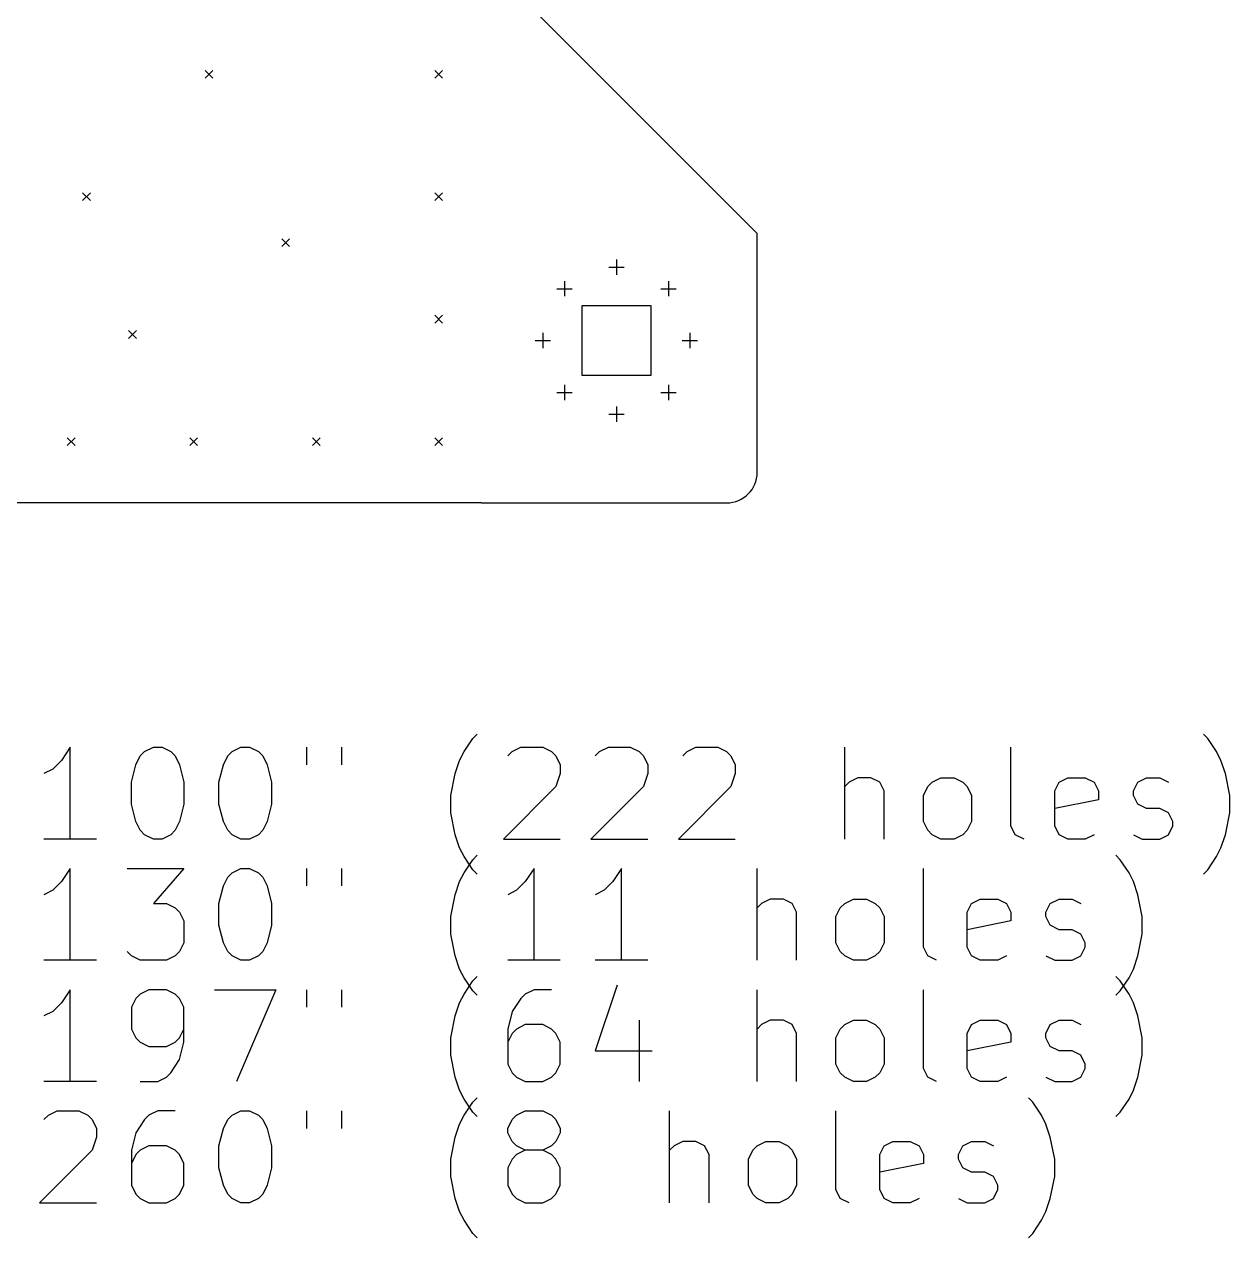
# Model space of a CAD drawing. Extents: x 6.14 to 9.57, y -9.93 to -5.66.
# Drawn here: x 7.739 to 9.288, y -9.929 to -8.369 of the extents above; entities that cross this region are included whole.
import ezdxf

# ---------------------------------------------------------------- set-up
doc = ezdxf.new("R2010")
doc.units = 0
doc.header["$MEASUREMENT"] = 0
doc.layers.add('BLACK', color=7, linetype='CONTINUOUS')

msp = doc.modelspace()

# ---------------------------------------------------------------- linework, layer by layer
at = {"layer": 'BLACK', "linetype": 'CONTINUOUS'}
for p, q in [((8.6811, -8.6378), (8.31102, -8.26772)), ((7.97138, -8.42807), (7.98138, -8.43807)), ((7.98138, -8.42807), (7.97138, -8.43807)), ((8.26665, -8.42807), (8.27665, -8.43807)), ((8.27665, -8.42807), (8.26665, -8.43807)), ((7.8139, -8.58555), (7.8239, -8.59555)), ((7.8239, -8.58555), (7.8139, -8.59555)), ((8.26665, -8.58555), (8.27665, -8.59555)), ((8.27665, -8.58555), (8.26665, -8.59555)), ((8.0698, -8.64461), (8.0798, -8.65461)), ((8.0798, -8.64461), (8.0698, -8.65461)), ((8.6811, -8.94488), (8.6811, -8.6378)), ((8.5, -8.67126), (8.5, -8.69094)), ((8.49016, -8.6811), (8.50984, -8.6811)), ((8.43319, -8.69893), (8.43319, -8.71862)), ((8.56681, -8.69893), (8.56681, -8.71862)), ((8.42334, -8.70878), (8.44303, -8.70878)), ((8.55697, -8.70878), (8.57666, -8.70878)), ((8.54454, -8.73105), (8.45546, -8.73105)), ((8.45546, -8.73105), (8.45546, -8.82013)), ((8.54454, -8.82013), (8.54454, -8.73105)), ((8.26665, -8.74303), (8.27665, -8.75303)), ((8.27665, -8.74303), (8.26665, -8.75303)), ((7.87295, -8.76272), (7.88295, -8.77272)), ((7.88295, -8.76272), (7.87295, -8.77272)), ((8.40551, -8.76575), (8.40551, -8.78543)), ((8.59449, -8.76575), (8.59449, -8.78543)), ((8.39567, -8.77559), (8.41535, -8.77559)), ((8.58465, -8.77559), (8.60433, -8.77559)), ((8.43319, -8.83256), (8.43319, -8.85225)), ((8.45546, -8.82013), (8.54454, -8.82013)), ((8.56681, -8.83256), (8.56681, -8.85225)), ((8.42334, -8.8424), (8.44303, -8.8424)), ((8.55697, -8.8424), (8.57666, -8.8424)), ((8.5, -8.86024), (8.5, -8.87992)), ((8.49016, -8.87008), (8.50984, -8.87008)), ((7.79421, -8.90051), (7.80421, -8.91051)), ((7.80421, -8.90051), (7.79421, -8.91051)), ((7.95169, -8.90051), (7.96169, -8.91051)), ((7.96169, -8.90051), (7.95169, -8.91051)), ((8.10917, -8.90051), (8.11917, -8.91051)), ((8.11917, -8.90051), (8.10917, -8.91051)), ((8.26665, -8.90051), (8.27665, -8.91051)), ((8.27665, -8.90051), (8.26665, -8.91051)), ((8.32677, -8.98425), (7.35039, -8.98425)), ((8.32677, -8.98425), (8.64173, -8.98425)), ((8.31538, -9.28726), (8.32101, -9.28164)), ((9.26026, -9.28726), (9.25464, -9.28164)), ((7.79795, -9.29851), (7.7867, -9.31538)), ((7.79795, -9.41662), (7.79795, -9.29851)), ((7.89356, -9.30413), (7.90481, -9.29851)), ((7.90481, -9.29851), (7.91606, -9.29851)), ((7.91606, -9.29851), (7.92731, -9.30413)), ((8.00605, -9.30413), (8.01729, -9.29851)), ((8.01729, -9.29851), (8.02854, -9.29851)), ((8.02854, -9.29851), (8.03979, -9.30413)), ((8.10166, -9.29851), (8.10166, -9.32101)), ((8.14665, -9.29851), (8.14665, -9.32101)), ((8.30413, -9.30413), (8.31538, -9.28726)), ((8.366, -9.30413), (8.37725, -9.29851)), ((8.37725, -9.29851), (8.40537, -9.29851)), ((8.40537, -9.29851), (8.41662, -9.30413)), ((8.47849, -9.30413), (8.48974, -9.29851)), ((8.48974, -9.29851), (8.51786, -9.29851)), ((8.51786, -9.29851), (8.52911, -9.30413)), ((8.59097, -9.30413), (8.60222, -9.29851)), ((8.60222, -9.29851), (8.63034, -9.29851)), ((8.63034, -9.29851), (8.64159, -9.30413)), ((8.79345, -9.41662), (8.79345, -9.29851)), ((9.00717, -9.39975), (9.00717, -9.29851)), ((9.27151, -9.30413), (9.26026, -9.28726)), ((7.7867, -9.31538), (7.77545, -9.32663)), ((7.88231, -9.32101), (7.88794, -9.30976)), ((7.88794, -9.30976), (7.89356, -9.30413)), ((7.92731, -9.30413), (7.93293, -9.30976)), ((7.93293, -9.30976), (7.93855, -9.32101)), ((7.9948, -9.32101), (8.00042, -9.30976)), ((8.00042, -9.30976), (8.00605, -9.30413)), ((8.03979, -9.30413), (8.04542, -9.30976)), ((8.04542, -9.30976), (8.05104, -9.32101)), ((8.29289, -9.33226), (8.29851, -9.31538)), ((8.29851, -9.31538), (8.30413, -9.30413)), ((8.36038, -9.30976), (8.366, -9.30413)), ((8.41662, -9.30413), (8.42224, -9.30976)), ((8.42224, -9.30976), (8.42787, -9.32101)), ((8.47286, -9.30976), (8.47849, -9.30413)), ((8.52911, -9.30413), (8.53473, -9.30976)), ((8.53473, -9.30976), (8.54035, -9.32101)), ((8.58535, -9.30976), (8.59097, -9.30413)), ((8.64159, -9.30413), (8.64722, -9.30976)), ((8.64722, -9.30976), (8.65284, -9.32101)), ((9.27714, -9.31538), (9.27151, -9.30413)), ((9.28276, -9.33226), (9.27714, -9.31538)), ((7.77545, -9.32663), (7.7642, -9.33226)), ((7.87669, -9.3435), (7.88231, -9.32101)), ((7.93855, -9.32101), (7.94418, -9.3435)), ((7.98917, -9.3435), (7.9948, -9.32101)), ((8.05104, -9.32101), (8.05666, -9.3435)), ((8.28726, -9.36038), (8.29289, -9.33226)), ((8.42787, -9.33226), (8.42224, -9.34913)), ((8.42787, -9.32101), (8.42787, -9.33226)), ((8.54035, -9.33226), (8.53473, -9.34913)), ((8.54035, -9.32101), (8.54035, -9.33226)), ((8.65284, -9.33226), (8.64722, -9.34913)), ((8.65284, -9.32101), (8.65284, -9.33226)), ((9.28839, -9.36038), (9.28276, -9.33226)), ((7.87669, -9.37163), (7.87669, -9.3435)), ((7.94418, -9.3435), (7.94418, -9.37163)), ((7.98917, -9.37163), (7.98917, -9.3435)), ((8.05666, -9.3435), (8.05666, -9.37163)), ((8.79907, -9.3435), (8.79345, -9.34913)), ((8.81032, -9.33788), (8.79907, -9.3435)), ((8.82719, -9.33788), (8.81032, -9.33788)), ((8.83844, -9.3435), (8.82719, -9.33788)), ((8.84407, -9.35475), (8.83844, -9.3435)), ((8.90031, -9.34913), (8.90593, -9.3435)), ((8.90593, -9.3435), (8.91718, -9.33788)), ((8.91718, -9.33788), (8.93406, -9.33788)), ((8.93406, -9.33788), (8.9453, -9.3435)), ((8.9453, -9.3435), (8.95093, -9.34913)), ((9.06341, -9.35475), (9.06904, -9.3435)), ((9.06904, -9.3435), (9.08029, -9.33788)), ((9.08029, -9.33788), (9.10278, -9.33788)), ((9.10278, -9.33788), (9.11403, -9.3435)), ((9.11403, -9.3435), (9.11966, -9.35475)), ((9.16465, -9.35475), (9.17028, -9.3435)), ((9.17028, -9.3435), (9.18152, -9.33788)), ((9.18152, -9.33788), (9.1984, -9.33788)), ((9.1984, -9.33788), (9.20965, -9.3435)), ((8.28726, -9.38287), (8.28726, -9.36038)), ((8.42224, -9.34913), (8.35475, -9.41662)), ((8.53473, -9.34913), (8.46724, -9.41662)), ((8.64722, -9.34913), (8.57972, -9.41662)), ((8.84407, -9.41662), (8.84407, -9.35475)), ((8.89468, -9.36038), (8.90031, -9.34913)), ((8.89468, -9.39412), (8.89468, -9.36038)), ((8.95093, -9.34913), (8.95655, -9.36038)), ((8.95655, -9.36038), (8.95655, -9.39412)), ((9.06341, -9.39975), (9.06341, -9.35475)), ((9.11966, -9.35475), (9.11966, -9.366)), ((9.16465, -9.36038), (9.16465, -9.35475)), ((9.17028, -9.37163), (9.16465, -9.36038)), ((9.28839, -9.38287), (9.28839, -9.36038)), ((7.88231, -9.39412), (7.87669, -9.37163)), ((7.94418, -9.37163), (7.93855, -9.39412)), ((7.9948, -9.39412), (7.98917, -9.37163)), ((8.05666, -9.37163), (8.05104, -9.39412)), ((9.11966, -9.366), (9.06341, -9.37725)), ((9.18152, -9.37725), (9.17028, -9.37163)), ((9.1984, -9.37725), (9.18152, -9.37725)), ((9.20965, -9.38287), (9.1984, -9.37725)), ((7.88794, -9.40537), (7.88231, -9.39412)), ((7.93855, -9.39412), (7.93293, -9.40537)), ((8.00042, -9.40537), (7.9948, -9.39412)), ((8.05104, -9.39412), (8.04542, -9.40537)), ((8.29289, -9.411), (8.28726, -9.38287)), ((8.90031, -9.40537), (8.89468, -9.39412)), ((8.95655, -9.39412), (8.95093, -9.40537)), ((9.21527, -9.39412), (9.20965, -9.38287)), ((9.21527, -9.39975), (9.21527, -9.39412)), ((9.28276, -9.411), (9.28839, -9.38287)), ((7.89356, -9.411), (7.88794, -9.40537)), ((7.93293, -9.40537), (7.92731, -9.411)), ((8.00605, -9.411), (8.00042, -9.40537)), ((8.04542, -9.40537), (8.03979, -9.411)), ((8.90593, -9.411), (8.90031, -9.40537)), ((8.95093, -9.40537), (8.9453, -9.411)), ((9.0128, -9.411), (9.00717, -9.39975)), ((9.06904, -9.411), (9.06341, -9.39975)), ((9.20965, -9.411), (9.21527, -9.39975)), ((7.83169, -9.41662), (7.7642, -9.41662)), ((7.90481, -9.41662), (7.89356, -9.411)), ((7.91606, -9.41662), (7.90481, -9.41662)), ((7.92731, -9.411), (7.91606, -9.41662)), ((8.01729, -9.41662), (8.00605, -9.411)), ((8.02854, -9.41662), (8.01729, -9.41662)), ((8.03979, -9.411), (8.02854, -9.41662)), ((8.29851, -9.42787), (8.29289, -9.411)), ((8.35475, -9.41662), (8.42787, -9.41662)), ((8.46724, -9.41662), (8.54035, -9.41662)), ((8.57972, -9.41662), (8.65284, -9.41662)), ((8.91718, -9.41662), (8.90593, -9.411)), ((8.93406, -9.41662), (8.91718, -9.41662)), ((8.9453, -9.411), (8.93406, -9.41662)), ((9.02404, -9.41662), (9.0128, -9.411)), ((9.08029, -9.41662), (9.06904, -9.411)), ((9.10278, -9.41662), (9.08029, -9.41662)), ((9.11403, -9.411), (9.10278, -9.41662)), ((9.16465, -9.411), (9.1759, -9.41662)), ((9.1759, -9.41662), (9.1984, -9.41662)), ((9.1984, -9.41662), (9.20965, -9.411)), ((9.27714, -9.42787), (9.28276, -9.411)), ((8.30413, -9.43912), (8.29851, -9.42787)), ((8.31538, -9.45599), (8.30413, -9.43912)), ((8.31538, -9.44317), (8.32101, -9.43754)), ((9.14778, -9.44317), (9.14215, -9.43754)), ((9.26026, -9.45599), (9.27151, -9.43912)), ((9.27151, -9.43912), (9.27714, -9.42787)), ((7.79795, -9.45442), (7.7867, -9.47129)), ((7.79795, -9.57253), (7.79795, -9.45442)), ((7.87106, -9.45442), (7.94418, -9.45442)), ((7.94418, -9.45442), (7.90481, -9.49941)), ((8.00605, -9.46004), (8.01729, -9.45442)), ((8.01729, -9.45442), (8.02854, -9.45442)), ((8.02854, -9.45442), (8.03979, -9.46004)), ((8.10166, -9.45442), (8.10166, -9.47691)), ((8.14665, -9.45442), (8.14665, -9.47691)), ((8.30413, -9.46004), (8.31538, -9.44317)), ((8.32101, -9.46161), (8.31538, -9.45599)), ((8.39412, -9.45442), (8.38287, -9.47129)), ((8.39412, -9.57253), (8.39412, -9.45442)), ((8.50661, -9.45442), (8.49536, -9.47129)), ((8.50661, -9.57253), (8.50661, -9.45442)), ((8.68096, -9.57253), (8.68096, -9.45442)), ((8.89468, -9.55565), (8.89468, -9.45442)), ((9.15903, -9.46004), (9.14778, -9.44317)), ((9.25464, -9.46161), (9.26026, -9.45599)), ((7.7867, -9.47129), (7.77545, -9.48254)), ((7.9948, -9.47691), (8.00042, -9.46566)), ((8.00042, -9.46566), (8.00605, -9.46004)), ((8.03979, -9.46004), (8.04542, -9.46566)), ((8.04542, -9.46566), (8.05104, -9.47691)), ((8.29289, -9.48816), (8.29851, -9.47129)), ((8.29851, -9.47129), (8.30413, -9.46004)), ((8.38287, -9.47129), (8.37163, -9.48254)), ((8.49536, -9.47129), (8.48411, -9.48254)), ((9.16465, -9.47129), (9.15903, -9.46004)), ((9.17028, -9.48816), (9.16465, -9.47129)), ((7.77545, -9.48254), (7.7642, -9.48816)), ((7.98917, -9.49941), (7.9948, -9.47691)), ((8.05104, -9.47691), (8.05666, -9.49941)), ((8.28726, -9.51628), (8.29289, -9.48816)), ((8.37163, -9.48254), (8.36038, -9.48816)), ((8.48411, -9.48254), (8.47286, -9.48816)), ((9.1759, -9.51628), (9.17028, -9.48816)), ((7.90481, -9.49941), (7.92168, -9.49941)), ((7.92168, -9.49941), (7.93293, -9.50503)), ((7.98917, -9.52753), (7.98917, -9.49941)), ((8.05666, -9.49941), (8.05666, -9.52753)), ((8.68659, -9.49941), (8.68096, -9.50503)), ((8.69783, -9.49379), (8.68659, -9.49941)), ((8.71471, -9.49379), (8.69783, -9.49379)), ((8.72596, -9.49941), (8.71471, -9.49379)), ((8.73158, -9.51066), (8.72596, -9.49941)), ((8.78782, -9.50503), (8.79345, -9.49941)), ((8.79345, -9.49941), (8.8047, -9.49379)), ((8.8047, -9.49379), (8.82157, -9.49379)), ((8.82157, -9.49379), (8.83282, -9.49941)), ((8.83282, -9.49941), (8.83844, -9.50503)), ((8.95093, -9.51066), (8.95655, -9.49941)), ((8.95655, -9.49941), (8.9678, -9.49379)), ((8.9678, -9.49379), (8.9903, -9.49379)), ((8.9903, -9.49379), (9.00155, -9.49941)), ((9.00155, -9.49941), (9.00717, -9.51066)), ((9.05217, -9.51066), (9.05779, -9.49941)), ((9.05779, -9.49941), (9.06904, -9.49379)), ((9.06904, -9.49379), (9.08591, -9.49379)), ((9.08591, -9.49379), (9.09716, -9.49941)), ((7.93293, -9.50503), (7.93855, -9.51066)), ((7.93855, -9.51066), (7.94418, -9.52191)), ((8.28726, -9.53878), (8.28726, -9.51628)), ((8.73158, -9.57253), (8.73158, -9.51066)), ((8.7822, -9.51628), (8.78782, -9.50503)), ((8.7822, -9.55003), (8.7822, -9.51628)), ((8.83844, -9.50503), (8.84407, -9.51628)), ((8.84407, -9.51628), (8.84407, -9.55003)), ((8.95093, -9.55565), (8.95093, -9.51066)), ((9.00717, -9.51066), (9.00717, -9.52191)), ((9.05217, -9.51628), (9.05217, -9.51066)), ((9.05779, -9.52753), (9.05217, -9.51628)), ((9.1759, -9.53878), (9.1759, -9.51628)), ((7.94418, -9.52191), (7.94418, -9.55003)), ((7.9948, -9.55003), (7.98917, -9.52753)), ((8.05666, -9.52753), (8.05104, -9.55003)), ((9.00717, -9.52191), (8.95093, -9.53316)), ((9.06904, -9.53316), (9.05779, -9.52753)), ((9.08591, -9.53316), (9.06904, -9.53316)), ((9.09716, -9.53878), (9.08591, -9.53316)), ((7.94418, -9.55003), (7.93855, -9.56128)), ((8.00042, -9.56128), (7.9948, -9.55003)), ((8.05104, -9.55003), (8.04542, -9.56128)), ((8.29289, -9.5669), (8.28726, -9.53878)), ((8.78782, -9.56128), (8.7822, -9.55003)), ((8.84407, -9.55003), (8.83844, -9.56128)), ((9.10278, -9.55003), (9.09716, -9.53878)), ((9.10278, -9.55565), (9.10278, -9.55003)), ((9.17028, -9.5669), (9.1759, -9.53878)), ((7.87669, -9.5669), (7.87106, -9.56128)), ((7.93855, -9.56128), (7.93293, -9.5669)), ((8.00605, -9.5669), (8.00042, -9.56128)), ((8.04542, -9.56128), (8.03979, -9.5669)), ((8.79345, -9.5669), (8.78782, -9.56128)), ((8.83844, -9.56128), (8.83282, -9.5669)), ((8.90031, -9.5669), (8.89468, -9.55565)), ((8.95655, -9.5669), (8.95093, -9.55565)), ((9.09716, -9.5669), (9.10278, -9.55565)), ((7.83169, -9.57253), (7.7642, -9.57253)), ((7.88794, -9.57253), (7.87669, -9.5669)), ((7.92168, -9.57253), (7.88794, -9.57253)), ((7.93293, -9.5669), (7.92168, -9.57253)), ((8.01729, -9.57253), (8.00605, -9.5669)), ((8.02854, -9.57253), (8.01729, -9.57253)), ((8.03979, -9.5669), (8.02854, -9.57253)), ((8.29851, -9.58377), (8.29289, -9.5669)), ((8.42787, -9.57253), (8.36038, -9.57253)), ((8.54035, -9.57253), (8.47286, -9.57253)), ((8.8047, -9.57253), (8.79345, -9.5669)), ((8.82157, -9.57253), (8.8047, -9.57253)), ((8.83282, -9.5669), (8.82157, -9.57253)), ((8.91156, -9.57253), (8.90031, -9.5669)), ((8.9678, -9.57253), (8.95655, -9.5669)), ((8.9903, -9.57253), (8.9678, -9.57253)), ((9.00155, -9.5669), (8.9903, -9.57253)), ((9.05217, -9.5669), (9.06341, -9.57253)), ((9.06341, -9.57253), (9.08591, -9.57253)), ((9.08591, -9.57253), (9.09716, -9.5669)), ((9.16465, -9.58377), (9.17028, -9.5669)), ((8.30413, -9.59502), (8.29851, -9.58377)), ((8.31538, -9.6119), (8.30413, -9.59502)), ((8.31538, -9.59907), (8.32101, -9.59345)), ((9.14778, -9.59907), (9.14215, -9.59345)), ((9.14778, -9.6119), (9.15903, -9.59502)), ((9.15903, -9.59502), (9.16465, -9.58377)), ((7.79795, -9.61032), (7.7867, -9.62719)), ((7.79795, -9.72843), (7.79795, -9.61032)), ((7.89918, -9.61032), (7.88794, -9.61594)), ((7.92168, -9.61032), (7.89918, -9.61032)), ((7.93293, -9.61594), (7.92168, -9.61032)), ((7.98355, -9.61032), (8.06229, -9.61032)), ((8.06229, -9.61032), (8.01167, -9.72843)), ((8.10166, -9.61032), (8.10166, -9.63282)), ((8.14665, -9.61032), (8.14665, -9.63282)), ((8.30413, -9.61594), (8.31538, -9.59907)), ((8.32101, -9.61752), (8.31538, -9.6119)), ((8.39412, -9.61032), (8.38287, -9.61594)), ((8.41662, -9.61032), (8.39412, -9.61032)), ((8.50098, -9.6047), (8.47286, -9.68906)), ((8.68096, -9.72843), (8.68096, -9.61032)), ((8.89468, -9.71156), (8.89468, -9.61032)), ((9.14215, -9.61752), (9.14778, -9.6119)), ((9.15903, -9.61594), (9.14778, -9.59907)), ((7.7867, -9.62719), (7.77545, -9.63844)), ((7.88231, -9.62157), (7.87669, -9.63282)), ((7.88794, -9.61594), (7.88231, -9.62157)), ((7.93855, -9.62157), (7.93293, -9.61594)), ((7.94418, -9.63282), (7.93855, -9.62157)), ((8.29289, -9.64407), (8.29851, -9.62719)), ((8.29851, -9.62719), (8.30413, -9.61594)), ((8.37725, -9.62157), (8.366, -9.63844)), ((8.38287, -9.61594), (8.37725, -9.62157)), ((9.16465, -9.62719), (9.15903, -9.61594)), ((9.17028, -9.64407), (9.16465, -9.62719)), ((7.77545, -9.63844), (7.7642, -9.64407)), ((7.87669, -9.63282), (7.87669, -9.66094)), ((7.94418, -9.67781), (7.94418, -9.63282)), ((8.28726, -9.67219), (8.29289, -9.64407)), ((8.366, -9.63844), (8.36038, -9.66094)), ((9.1759, -9.67219), (9.17028, -9.64407)), ((8.38287, -9.65531), (8.37163, -9.66094)), ((8.40537, -9.65531), (8.38287, -9.65531)), ((8.41662, -9.66094), (8.40537, -9.65531)), ((8.52911, -9.64969), (8.52911, -9.72843)), ((8.68659, -9.65531), (8.68096, -9.66094)), ((8.69783, -9.64969), (8.68659, -9.65531)), ((8.71471, -9.64969), (8.69783, -9.64969)), ((8.72596, -9.65531), (8.71471, -9.64969)), ((8.73158, -9.66656), (8.72596, -9.65531)), ((8.78782, -9.66094), (8.79345, -9.65531)), ((8.79345, -9.65531), (8.8047, -9.64969)), ((8.8047, -9.64969), (8.82157, -9.64969)), ((8.82157, -9.64969), (8.83282, -9.65531)), ((8.83282, -9.65531), (8.83844, -9.66094)), ((8.95093, -9.66656), (8.95655, -9.65531)), ((8.95655, -9.65531), (8.9678, -9.64969)), ((8.9678, -9.64969), (8.9903, -9.64969)), ((8.9903, -9.64969), (9.00155, -9.65531)), ((9.00155, -9.65531), (9.00717, -9.66656)), ((9.05217, -9.66656), (9.05779, -9.65531)), ((9.05779, -9.65531), (9.06904, -9.64969)), ((9.06904, -9.64969), (9.08591, -9.64969)), ((9.08591, -9.64969), (9.09716, -9.65531)), ((7.87669, -9.66094), (7.88231, -9.67219)), ((7.88231, -9.67219), (7.88794, -9.67781)), ((7.93293, -9.67781), (7.93855, -9.67219)), ((7.93855, -9.67219), (7.94418, -9.66094)), ((8.28726, -9.69469), (8.28726, -9.67219)), ((8.36038, -9.66094), (8.36038, -9.70593)), ((8.366, -9.66656), (8.36038, -9.67781)), ((8.37163, -9.66094), (8.366, -9.66656)), ((8.42224, -9.66656), (8.41662, -9.66094)), ((8.42787, -9.67781), (8.42224, -9.66656)), ((8.73158, -9.72843), (8.73158, -9.66656)), ((8.7822, -9.67219), (8.78782, -9.66094)), ((8.7822, -9.70593), (8.7822, -9.67219)), ((8.83844, -9.66094), (8.84407, -9.67219)), ((8.84407, -9.67219), (8.84407, -9.70593)), ((8.95093, -9.71156), (8.95093, -9.66656)), ((9.00717, -9.66656), (9.00717, -9.67781)), ((9.05217, -9.67219), (9.05217, -9.66656)), ((9.05779, -9.68344), (9.05217, -9.67219)), ((9.1759, -9.69469), (9.1759, -9.67219)), ((7.88794, -9.67781), (7.89918, -9.68344)), ((7.89918, -9.68344), (7.92168, -9.68344)), ((7.92168, -9.68344), (7.93293, -9.67781)), ((7.93855, -9.70031), (7.94418, -9.67781)), ((8.42787, -9.70593), (8.42787, -9.67781)), ((8.47286, -9.68906), (8.54598, -9.68906)), ((9.00717, -9.67781), (8.95093, -9.68906)), ((9.06904, -9.68906), (9.05779, -9.68344)), ((9.08591, -9.68906), (9.06904, -9.68906)), ((9.09716, -9.69469), (9.08591, -9.68906)), ((7.92731, -9.71718), (7.93855, -9.70031)), ((8.29289, -9.72281), (8.28726, -9.69469)), ((8.36038, -9.70593), (8.366, -9.71718)), ((8.42224, -9.71718), (8.42787, -9.70593)), ((8.78782, -9.71718), (8.7822, -9.70593)), ((8.84407, -9.70593), (8.83844, -9.71718)), ((9.10278, -9.70593), (9.09716, -9.69469)), ((9.10278, -9.71156), (9.10278, -9.70593)), ((9.17028, -9.72281), (9.1759, -9.69469)), ((7.92168, -9.72281), (7.92731, -9.71718)), ((8.366, -9.71718), (8.37163, -9.72281)), ((8.41662, -9.72281), (8.42224, -9.71718)), ((8.79345, -9.72281), (8.78782, -9.71718)), ((8.83844, -9.71718), (8.83282, -9.72281)), ((8.90031, -9.72281), (8.89468, -9.71156)), ((8.95655, -9.72281), (8.95093, -9.71156)), ((9.09716, -9.72281), (9.10278, -9.71156)), ((7.83169, -9.72843), (7.7642, -9.72843)), ((7.88794, -9.72843), (7.91043, -9.72843)), ((7.91043, -9.72843), (7.92168, -9.72281)), ((8.29851, -9.73968), (8.29289, -9.72281)), ((8.37163, -9.72281), (8.38287, -9.72843)), ((8.38287, -9.72843), (8.40537, -9.72843)), ((8.40537, -9.72843), (8.41662, -9.72281)), ((8.8047, -9.72843), (8.79345, -9.72281)), ((8.82157, -9.72843), (8.8047, -9.72843)), ((8.83282, -9.72281), (8.82157, -9.72843)), ((8.91156, -9.72843), (8.90031, -9.72281)), ((8.9678, -9.72843), (8.95655, -9.72281)), ((8.9903, -9.72843), (8.9678, -9.72843)), ((9.00155, -9.72281), (8.9903, -9.72843)), ((9.05217, -9.72281), (9.06341, -9.72843)), ((9.06341, -9.72843), (9.08591, -9.72843)), ((9.08591, -9.72843), (9.09716, -9.72281)), ((9.16465, -9.73968), (9.17028, -9.72281)), ((8.30413, -9.75093), (8.29851, -9.73968)), ((8.31538, -9.7678), (8.30413, -9.75093)), ((8.31538, -9.75498), (8.32101, -9.74935)), ((9.03529, -9.75498), (9.02967, -9.74935)), ((9.14778, -9.7678), (9.15903, -9.75093)), ((9.15903, -9.75093), (9.16465, -9.73968)), ((7.76983, -9.77185), (7.78107, -9.76623)), ((7.78107, -9.76623), (7.8092, -9.76623)), ((7.8092, -9.76623), (7.82044, -9.77185)), ((7.91043, -9.76623), (7.89918, -9.77185)), ((7.93293, -9.76623), (7.91043, -9.76623)), ((8.00605, -9.77185), (8.01729, -9.76623)), ((8.01729, -9.76623), (8.02854, -9.76623)), ((8.02854, -9.76623), (8.03979, -9.77185)), ((8.10166, -9.76623), (8.10166, -9.78872)), ((8.14665, -9.76623), (8.14665, -9.78872)), ((8.30413, -9.77185), (8.31538, -9.75498)), ((8.32101, -9.77343), (8.31538, -9.7678)), ((8.37163, -9.77185), (8.38287, -9.76623)), ((8.38287, -9.76623), (8.40537, -9.76623)), ((8.40537, -9.76623), (8.41662, -9.77185)), ((8.56848, -9.88434), (8.56848, -9.76623)), ((8.7822, -9.86746), (8.7822, -9.76623)), ((9.04654, -9.77185), (9.03529, -9.75498)), ((9.14215, -9.77343), (9.14778, -9.7678)), ((7.7642, -9.77747), (7.76983, -9.77185)), ((7.82044, -9.77185), (7.82607, -9.77747)), ((7.82607, -9.77747), (7.83169, -9.78872)), ((7.89356, -9.77747), (7.88231, -9.79435)), ((7.89918, -9.77185), (7.89356, -9.77747)), ((7.9948, -9.78872), (8.00042, -9.77747)), ((8.00042, -9.77747), (8.00605, -9.77185)), ((8.03979, -9.77185), (8.04542, -9.77747)), ((8.04542, -9.77747), (8.05104, -9.78872)), ((8.29289, -9.79997), (8.29851, -9.7831)), ((8.29851, -9.7831), (8.30413, -9.77185)), ((8.36038, -9.78872), (8.366, -9.77747)), ((8.366, -9.77747), (8.37163, -9.77185)), ((8.41662, -9.77185), (8.42224, -9.77747)), ((8.42224, -9.77747), (8.42787, -9.78872)), ((9.05217, -9.7831), (9.04654, -9.77185)), ((9.05779, -9.79997), (9.05217, -9.7831)), ((7.83169, -9.79997), (7.82607, -9.81684)), ((7.83169, -9.78872), (7.83169, -9.79997)), ((7.88231, -9.79435), (7.87669, -9.81684)), ((7.98917, -9.81122), (7.9948, -9.78872)), ((8.05104, -9.78872), (8.05666, -9.81122)), ((8.28726, -9.82809), (8.29289, -9.79997)), ((8.36038, -9.79435), (8.36038, -9.78872)), ((8.366, -9.8056), (8.36038, -9.79435)), ((8.42787, -9.79435), (8.42224, -9.8056)), ((8.42787, -9.78872), (8.42787, -9.79435)), ((9.06341, -9.82809), (9.05779, -9.79997)), ((7.89918, -9.81122), (7.88794, -9.81684)), ((7.92168, -9.81122), (7.89918, -9.81122)), ((7.93293, -9.81684), (7.92168, -9.81122)), ((7.98917, -9.83934), (7.98917, -9.81122)), ((8.05666, -9.81122), (8.05666, -9.83934)), ((8.37163, -9.81122), (8.366, -9.8056)), ((8.38287, -9.81684), (8.37163, -9.81122)), ((8.41662, -9.81122), (8.40537, -9.81684)), ((8.42224, -9.8056), (8.41662, -9.81122)), ((8.5741, -9.81122), (8.56848, -9.81684)), ((8.58535, -9.8056), (8.5741, -9.81122)), ((8.60222, -9.8056), (8.58535, -9.8056)), ((8.61347, -9.81122), (8.60222, -9.8056)), ((8.61909, -9.82247), (8.61347, -9.81122)), ((8.67534, -9.81684), (8.68096, -9.81122)), ((8.68096, -9.81122), (8.69221, -9.8056)), ((8.69221, -9.8056), (8.70908, -9.8056)), ((8.70908, -9.8056), (8.72033, -9.81122)), ((8.72033, -9.81122), (8.72596, -9.81684)), ((8.83844, -9.82247), (8.84407, -9.81122)), ((8.84407, -9.81122), (8.85531, -9.8056)), ((8.85531, -9.8056), (8.87781, -9.8056)), ((8.87781, -9.8056), (8.88906, -9.81122)), ((8.88906, -9.81122), (8.89468, -9.82247)), ((8.93968, -9.82247), (8.9453, -9.81122)), ((8.9453, -9.81122), (8.95655, -9.8056)), ((8.95655, -9.8056), (8.97343, -9.8056)), ((8.97343, -9.8056), (8.98467, -9.81122)), ((7.82607, -9.81684), (7.75858, -9.88434)), ((7.87669, -9.81684), (7.87669, -9.86184)), ((7.88231, -9.82247), (7.87669, -9.83372)), ((7.88794, -9.81684), (7.88231, -9.82247)), ((7.93855, -9.82247), (7.93293, -9.81684)), ((7.94418, -9.83372), (7.93855, -9.82247)), ((8.28726, -9.85059), (8.28726, -9.82809)), ((8.366, -9.82809), (8.36038, -9.83934)), ((8.37163, -9.82247), (8.366, -9.82809)), ((8.38287, -9.81684), (8.37163, -9.82247)), ((8.40537, -9.81684), (8.38287, -9.81684)), ((8.41662, -9.82247), (8.40537, -9.81684)), ((8.42224, -9.82809), (8.41662, -9.82247)), ((8.42787, -9.83934), (8.42224, -9.82809)), ((8.61909, -9.88434), (8.61909, -9.82247)), ((8.66971, -9.82809), (8.67534, -9.81684)), ((8.66971, -9.86184), (8.66971, -9.82809)), ((8.72596, -9.81684), (8.73158, -9.82809)), ((8.73158, -9.82809), (8.73158, -9.86184)), ((8.83844, -9.86746), (8.83844, -9.82247)), ((8.89468, -9.82247), (8.89468, -9.83372)), ((8.93968, -9.82809), (8.93968, -9.82247)), ((8.9453, -9.83934), (8.93968, -9.82809)), ((9.06341, -9.85059), (9.06341, -9.82809)), ((7.94418, -9.86184), (7.94418, -9.83372)), ((7.9948, -9.86184), (7.98917, -9.83934)), ((8.05666, -9.83934), (8.05104, -9.86184)), ((8.36038, -9.83934), (8.36038, -9.86184)), ((8.42787, -9.86184), (8.42787, -9.83934)), ((8.89468, -9.83372), (8.83844, -9.84497)), ((8.95655, -9.84497), (8.9453, -9.83934)), ((8.97343, -9.84497), (8.95655, -9.84497)), ((8.98467, -9.85059), (8.97343, -9.84497)), ((7.87669, -9.86184), (7.88231, -9.87309)), ((7.93855, -9.87309), (7.94418, -9.86184)), ((8.00042, -9.87309), (7.9948, -9.86184)), ((8.05104, -9.86184), (8.04542, -9.87309)), ((8.29289, -9.87871), (8.28726, -9.85059)), ((8.36038, -9.86184), (8.366, -9.87309)), ((8.42224, -9.87309), (8.42787, -9.86184)), ((8.67534, -9.87309), (8.66971, -9.86184)), ((8.73158, -9.86184), (8.72596, -9.87309)), ((8.9903, -9.86184), (8.98467, -9.85059)), ((8.9903, -9.86746), (8.9903, -9.86184)), ((9.05779, -9.87871), (9.06341, -9.85059)), ((7.88231, -9.87309), (7.88794, -9.87871)), ((7.93293, -9.87871), (7.93855, -9.87309)), ((8.00605, -9.87871), (8.00042, -9.87309)), ((8.04542, -9.87309), (8.03979, -9.87871)), ((8.366, -9.87309), (8.37163, -9.87871)), ((8.41662, -9.87871), (8.42224, -9.87309)), ((8.68096, -9.87871), (8.67534, -9.87309)), ((8.72596, -9.87309), (8.72033, -9.87871)), ((8.78782, -9.87871), (8.7822, -9.86746)), ((8.84407, -9.87871), (8.83844, -9.86746)), ((8.98467, -9.87871), (8.9903, -9.86746)), ((7.75858, -9.88434), (7.83169, -9.88434)), ((7.88794, -9.87871), (7.89918, -9.88434)), ((7.89918, -9.88434), (7.92168, -9.88434)), ((7.92168, -9.88434), (7.93293, -9.87871)), ((8.01729, -9.88434), (8.00605, -9.87871)), ((8.02854, -9.88434), (8.01729, -9.88434)), ((8.03979, -9.87871), (8.02854, -9.88434)), ((8.29851, -9.89558), (8.29289, -9.87871)), ((8.37163, -9.87871), (8.38287, -9.88434)), ((8.38287, -9.88434), (8.40537, -9.88434)), ((8.40537, -9.88434), (8.41662, -9.87871)), ((8.69221, -9.88434), (8.68096, -9.87871)), ((8.70908, -9.88434), (8.69221, -9.88434)), ((8.72033, -9.87871), (8.70908, -9.88434)), ((8.79907, -9.88434), (8.78782, -9.87871)), ((8.85531, -9.88434), (8.84407, -9.87871)), ((8.87781, -9.88434), (8.85531, -9.88434)), ((8.88906, -9.87871), (8.87781, -9.88434)), ((8.93968, -9.87871), (8.95093, -9.88434)), ((8.95093, -9.88434), (8.97343, -9.88434)), ((8.97343, -9.88434), (8.98467, -9.87871)), ((9.05217, -9.89558), (9.05779, -9.87871)), ((8.30413, -9.90683), (8.29851, -9.89558)), ((8.31538, -9.92371), (8.30413, -9.90683)), ((9.03529, -9.92371), (9.04654, -9.90683)), ((9.04654, -9.90683), (9.05217, -9.89558)), ((8.32101, -9.92933), (8.31538, -9.92371)), ((9.02967, -9.92933), (9.03529, -9.92371))]:
    msp.add_line(p, q, dxfattribs=at)
at = {"layer": 'BLACK'}
msp.add_arc((8.64173, -8.94488), 0.03937, -90, 0, dxfattribs=at)

doc.saveas('drawing.dxf')
